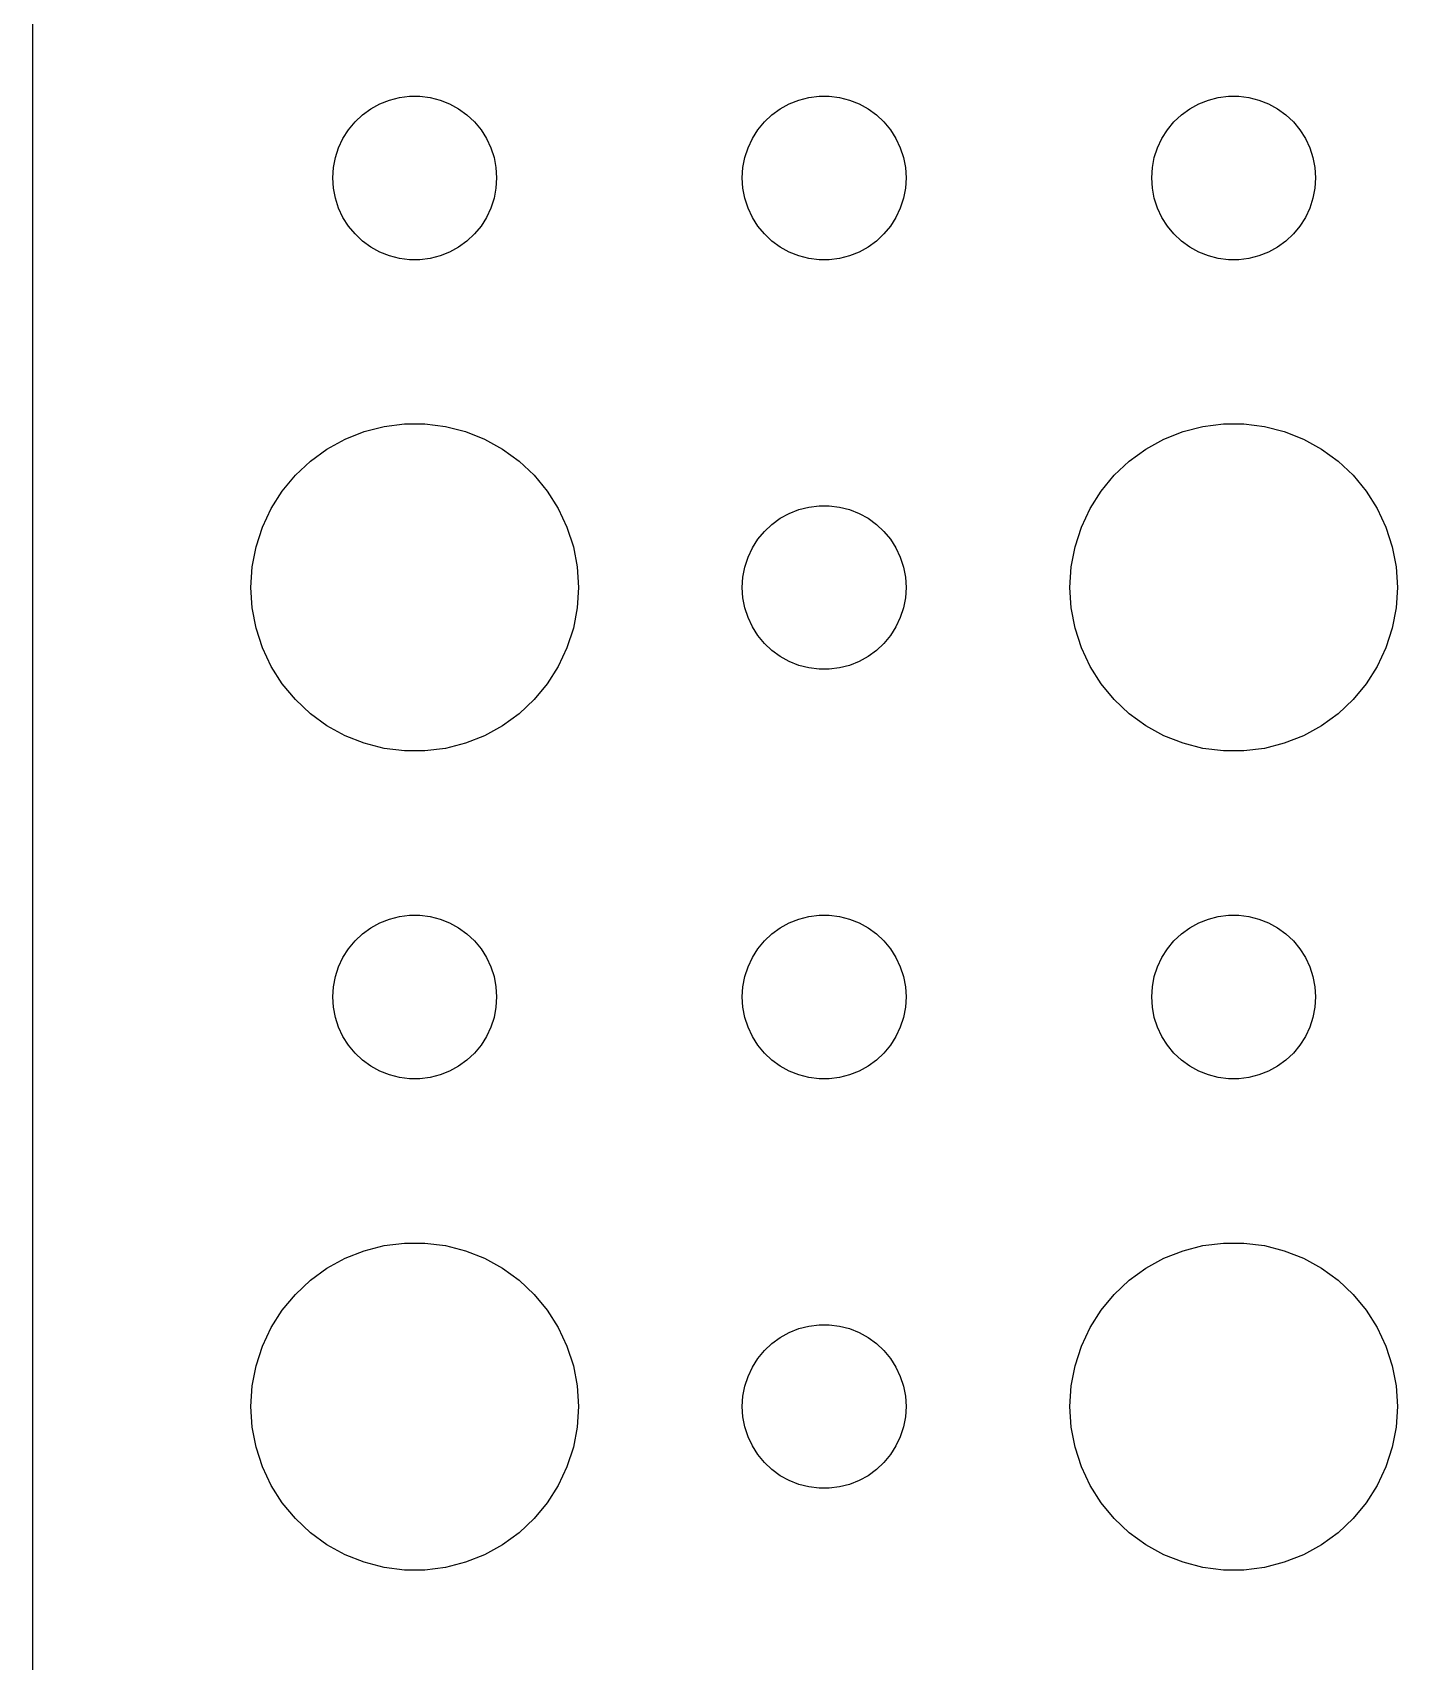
# Model space of a CAD drawing. Header units: metres. Extents: x -112 to 112, y -112 to 112.
# Drawn here: x -112 to -87, y 25.33 to 55.16 of the extents above; entities that cross this region are included whole.
import ezdxf

# ---------------------------------------------------------------- set-up
doc = ezdxf.new("R2010")
doc.units = ezdxf.units.M

msp = doc.modelspace()

# ---------------------------------------------------------------- linework, layer by layer
for p, q in [((-112, 107), (-112, -107)), ((-105.281, 53.9734), (-105.094, 53.997)), ((-105.094, 53.997), (-104.906, 53.997)), ((-104.906, 53.997), (-104.719, 53.9734)), ((-97.7811, 53.9734), (-97.5942, 53.997)), ((-97.5942, 53.997), (-97.4058, 53.997)), ((-97.4058, 53.997), (-97.2189, 53.9734)), ((-90.2811, 53.9734), (-90.0942, 53.997)), ((-90.0942, 53.997), (-89.9058, 53.997)), ((-89.9058, 53.997), (-89.7189, 53.9734)), ((-105.956, 53.6558), (-105.804, 53.7665)), ((-105.804, 53.7665), (-105.639, 53.8572)), ((-105.639, 53.8572), (-105.464, 53.9266)), ((-105.464, 53.9266), (-105.281, 53.9734)), ((-104.719, 53.9734), (-104.536, 53.9266)), ((-104.536, 53.9266), (-104.361, 53.8572)), ((-104.361, 53.8572), (-104.196, 53.7665)), ((-104.196, 53.7665), (-104.044, 53.6558)), ((-98.4561, 53.6558), (-98.3037, 53.7665)), ((-98.3037, 53.7665), (-98.1387, 53.8572)), ((-98.1387, 53.8572), (-97.9635, 53.9266)), ((-97.9635, 53.9266), (-97.7811, 53.9734)), ((-97.2189, 53.9734), (-97.0365, 53.9266)), ((-97.0365, 53.9266), (-96.8613, 53.8572)), ((-96.8613, 53.8572), (-96.6963, 53.7665)), ((-96.6963, 53.7665), (-96.5439, 53.6558)), ((-90.9561, 53.6558), (-90.8037, 53.7665)), ((-90.8037, 53.7665), (-90.6387, 53.8572)), ((-90.6387, 53.8572), (-90.4635, 53.9266)), ((-90.4635, 53.9266), (-90.2811, 53.9734)), ((-89.7189, 53.9734), (-89.5365, 53.9266)), ((-89.5365, 53.9266), (-89.3613, 53.8572)), ((-89.3613, 53.8572), (-89.1963, 53.7665)), ((-89.1963, 53.7665), (-89.0439, 53.6558)), ((-106.214, 53.3817), (-106.093, 53.5268)), ((-106.093, 53.5268), (-105.956, 53.6558)), ((-104.044, 53.6558), (-103.907, 53.5268)), ((-103.907, 53.5268), (-103.786, 53.3817)), ((-98.7135, 53.3817), (-98.5934, 53.5268)), ((-98.5934, 53.5268), (-98.4561, 53.6558)), ((-96.5439, 53.6558), (-96.4065, 53.5268)), ((-96.4065, 53.5268), (-96.2865, 53.3817)), ((-91.2135, 53.3817), (-91.0934, 53.5268)), ((-91.0934, 53.5268), (-90.9561, 53.6558)), ((-89.0439, 53.6558), (-88.9065, 53.5268)), ((-88.9065, 53.5268), (-88.7865, 53.3817)), ((-106.395, 53.0522), (-106.314, 53.2226)), ((-106.314, 53.2226), (-106.214, 53.3817)), ((-103.786, 53.3817), (-103.686, 53.2226)), ((-103.686, 53.2226), (-103.605, 53.0522)), ((-98.8947, 53.0522), (-98.8145, 53.2226)), ((-98.8145, 53.2226), (-98.7135, 53.3817)), ((-96.2865, 53.3817), (-96.1855, 53.2226)), ((-96.1855, 53.2226), (-96.1053, 53.0522)), ((-91.3947, 53.0522), (-91.3145, 53.2226)), ((-91.3145, 53.2226), (-91.2135, 53.3817)), ((-88.7865, 53.3817), (-88.6855, 53.2226)), ((-88.6855, 53.2226), (-88.6053, 53.0522)), ((-106.488, 52.688), (-106.453, 52.873)), ((-106.453, 52.873), (-106.395, 53.0522)), ((-103.605, 53.0522), (-103.547, 52.873)), ((-103.547, 52.873), (-103.512, 52.688)), ((-98.9882, 52.688), (-98.9529, 52.873)), ((-98.9529, 52.873), (-98.8947, 53.0522)), ((-96.1053, 53.0522), (-96.0471, 52.873)), ((-96.0471, 52.873), (-96.0118, 52.688)), ((-91.4882, 52.688), (-91.4529, 52.873)), ((-91.4529, 52.873), (-91.3947, 53.0522)), ((-88.6053, 53.0522), (-88.5471, 52.873)), ((-88.5471, 52.873), (-88.5118, 52.688)), ((-106.5, 52.5), (-106.488, 52.688)), ((-103.512, 52.688), (-103.5, 52.5)), ((-99, 52.5), (-98.9882, 52.688)), ((-96.0118, 52.688), (-96, 52.5)), ((-91.5, 52.5), (-91.4882, 52.688)), ((-88.5118, 52.688), (-88.5, 52.5)), ((-106.488, 52.312), (-106.5, 52.5)), ((-106.453, 52.127), (-106.488, 52.312)), ((-103.512, 52.312), (-103.547, 52.127)), ((-103.5, 52.5), (-103.512, 52.312)), ((-98.9882, 52.312), (-99, 52.5)), ((-98.9529, 52.127), (-98.9882, 52.312)), ((-96.0118, 52.312), (-96.0471, 52.127)), ((-96, 52.5), (-96.0118, 52.312)), ((-91.4882, 52.312), (-91.5, 52.5)), ((-91.4529, 52.127), (-91.4882, 52.312)), ((-88.5118, 52.312), (-88.5471, 52.127)), ((-88.5, 52.5), (-88.5118, 52.312)), ((-106.395, 51.9478), (-106.453, 52.127)), ((-106.314, 51.7774), (-106.395, 51.9478)), ((-103.605, 51.9478), (-103.686, 51.7774)), ((-103.547, 52.127), (-103.605, 51.9478)), ((-98.8947, 51.9478), (-98.9529, 52.127)), ((-98.8145, 51.7774), (-98.8947, 51.9478)), ((-96.1053, 51.9478), (-96.1855, 51.7774)), ((-96.0471, 52.127), (-96.1053, 51.9478)), ((-91.3947, 51.9478), (-91.4529, 52.127)), ((-91.3145, 51.7774), (-91.3947, 51.9478)), ((-88.6053, 51.9478), (-88.6855, 51.7774)), ((-88.5471, 52.127), (-88.6053, 51.9478)), ((-106.214, 51.6183), (-106.314, 51.7774)), ((-106.093, 51.4732), (-106.214, 51.6183)), ((-103.786, 51.6183), (-103.907, 51.4732)), ((-103.686, 51.7774), (-103.786, 51.6183)), ((-98.7135, 51.6183), (-98.8145, 51.7774)), ((-98.5934, 51.4732), (-98.7135, 51.6183)), ((-96.2865, 51.6183), (-96.4065, 51.4732)), ((-96.1855, 51.7774), (-96.2865, 51.6183)), ((-91.2135, 51.6183), (-91.3145, 51.7774)), ((-91.0934, 51.4732), (-91.2135, 51.6183)), ((-88.7865, 51.6183), (-88.9065, 51.4732)), ((-88.6855, 51.7774), (-88.7865, 51.6183)), ((-105.956, 51.3442), (-106.093, 51.4732)), ((-105.804, 51.2335), (-105.956, 51.3442)), ((-104.044, 51.3442), (-104.196, 51.2335)), ((-103.907, 51.4732), (-104.044, 51.3442)), ((-98.4561, 51.3442), (-98.5934, 51.4732)), ((-98.3037, 51.2335), (-98.4561, 51.3442)), ((-96.5439, 51.3442), (-96.6963, 51.2335)), ((-96.4065, 51.4732), (-96.5439, 51.3442)), ((-90.9561, 51.3442), (-91.0934, 51.4732)), ((-90.8037, 51.2335), (-90.9561, 51.3442)), ((-89.0439, 51.3442), (-89.1963, 51.2335)), ((-88.9065, 51.4732), (-89.0439, 51.3442)), ((-105.639, 51.1428), (-105.804, 51.2335)), ((-105.464, 51.0734), (-105.639, 51.1428)), ((-105.281, 51.0266), (-105.464, 51.0734)), ((-105.094, 51.003), (-105.281, 51.0266)), ((-104.719, 51.0266), (-104.906, 51.003)), ((-104.536, 51.0734), (-104.719, 51.0266)), ((-104.361, 51.1428), (-104.536, 51.0734)), ((-104.196, 51.2335), (-104.361, 51.1428)), ((-98.1387, 51.1428), (-98.3037, 51.2335)), ((-97.9635, 51.0734), (-98.1387, 51.1428)), ((-97.7811, 51.0266), (-97.9635, 51.0734)), ((-97.5942, 51.003), (-97.7811, 51.0266)), ((-97.2189, 51.0266), (-97.4058, 51.003)), ((-97.0365, 51.0734), (-97.2189, 51.0266)), ((-96.8613, 51.1428), (-97.0365, 51.0734)), ((-96.6963, 51.2335), (-96.8613, 51.1428)), ((-90.6387, 51.1428), (-90.8037, 51.2335)), ((-90.4635, 51.0734), (-90.6387, 51.1428)), ((-90.2811, 51.0266), (-90.4635, 51.0734)), ((-90.0942, 51.003), (-90.2811, 51.0266)), ((-89.7189, 51.0266), (-89.9058, 51.003)), ((-89.5365, 51.0734), (-89.7189, 51.0266)), ((-89.3613, 51.1428), (-89.5365, 51.0734)), ((-89.1963, 51.2335), (-89.3613, 51.1428)), ((-104.906, 51.003), (-105.094, 51.003)), ((-97.4058, 51.003), (-97.5942, 51.003)), ((-89.9058, 51.003), (-90.0942, 51.003)), ((-106.277, 47.7145), (-105.927, 47.8532)), ((-105.927, 47.8532), (-105.562, 47.9469)), ((-105.562, 47.9469), (-105.188, 47.9941)), ((-105.188, 47.9941), (-104.812, 47.9941)), ((-104.812, 47.9941), (-104.438, 47.9469)), ((-104.438, 47.9469), (-104.073, 47.8532)), ((-104.073, 47.8532), (-103.723, 47.7145)), ((-91.2773, 47.7145), (-90.927, 47.8532)), ((-90.927, 47.8532), (-90.5621, 47.9469)), ((-90.5621, 47.9469), (-90.1884, 47.9941)), ((-90.1884, 47.9941), (-89.8116, 47.9941)), ((-89.8116, 47.9941), (-89.4379, 47.9469)), ((-89.4379, 47.9469), (-89.073, 47.8532)), ((-89.073, 47.8532), (-88.7227, 47.7145)), ((-106.912, 47.3115), (-106.607, 47.533)), ((-106.607, 47.533), (-106.277, 47.7145)), ((-103.723, 47.7145), (-103.393, 47.533)), ((-103.393, 47.533), (-103.088, 47.3115)), ((-91.9123, 47.3115), (-91.6075, 47.533)), ((-91.6075, 47.533), (-91.2773, 47.7145)), ((-88.7227, 47.7145), (-88.3925, 47.533)), ((-88.3925, 47.533), (-88.0877, 47.3115)), ((-107.187, 47.0536), (-106.912, 47.3115)), ((-103.088, 47.3115), (-102.813, 47.0536)), ((-92.1869, 47.0536), (-91.9123, 47.3115)), ((-88.0877, 47.3115), (-87.8131, 47.0536)), ((-107.427, 46.7634), (-107.187, 47.0536)), ((-102.813, 47.0536), (-102.573, 46.7634)), ((-92.427, 46.7634), (-92.1869, 47.0536)), ((-87.8131, 47.0536), (-87.573, 46.7634)), ((-107.629, 46.4453), (-107.427, 46.7634)), ((-102.573, 46.7634), (-102.371, 46.4453)), ((-92.6289, 46.4453), (-92.427, 46.7634)), ((-87.573, 46.7634), (-87.3711, 46.4453)), ((-107.789, 46.1044), (-107.629, 46.4453)), ((-102.371, 46.4453), (-102.211, 46.1044)), ((-98.4561, 46.1558), (-98.3037, 46.2665)), ((-98.3037, 46.2665), (-98.1387, 46.3572)), ((-98.1387, 46.3572), (-97.9635, 46.4266)), ((-97.9635, 46.4266), (-97.7811, 46.4734)), ((-97.7811, 46.4734), (-97.5942, 46.497)), ((-97.5942, 46.497), (-97.4058, 46.497)), ((-97.4058, 46.497), (-97.2189, 46.4734)), ((-97.2189, 46.4734), (-97.0365, 46.4266)), ((-97.0365, 46.4266), (-96.8613, 46.3572)), ((-96.8613, 46.3572), (-96.6963, 46.2665)), ((-96.6963, 46.2665), (-96.5439, 46.1558)), ((-92.7893, 46.1044), (-92.6289, 46.4453)), ((-87.3711, 46.4453), (-87.2107, 46.1044)), ((-107.906, 45.7461), (-107.789, 46.1044)), ((-102.211, 46.1044), (-102.094, 45.7461)), ((-98.7135, 45.8817), (-98.5934, 46.0268)), ((-98.5934, 46.0268), (-98.4561, 46.1558)), ((-96.5439, 46.1558), (-96.4065, 46.0268)), ((-96.4065, 46.0268), (-96.2865, 45.8817)), ((-92.9057, 45.7461), (-92.7893, 46.1044)), ((-87.2107, 46.1044), (-87.0943, 45.7461)), ((-107.976, 45.376), (-107.906, 45.7461)), ((-102.094, 45.7461), (-102.024, 45.376)), ((-98.8947, 45.5522), (-98.8145, 45.7226)), ((-98.8145, 45.7226), (-98.7135, 45.8817)), ((-96.2865, 45.8817), (-96.1855, 45.7226)), ((-96.1855, 45.7226), (-96.1053, 45.5522)), ((-92.9763, 45.376), (-92.9057, 45.7461)), ((-87.0943, 45.7461), (-87.0237, 45.376)), ((-108, 45), (-107.976, 45.376)), ((-102.024, 45.376), (-102, 45)), ((-98.9882, 45.188), (-98.9529, 45.373)), ((-98.9529, 45.373), (-98.8947, 45.5522)), ((-96.1053, 45.5522), (-96.0471, 45.373)), ((-96.0471, 45.373), (-96.0118, 45.188)), ((-93, 45), (-92.9763, 45.376)), ((-87.0237, 45.376), (-87, 45)), ((-99, 45), (-98.9882, 45.188)), ((-96.0118, 45.188), (-96, 45)), ((-107.976, 44.624), (-108, 45)), ((-102, 45), (-102.024, 44.624)), ((-98.9882, 44.812), (-99, 45)), ((-98.9529, 44.627), (-98.9882, 44.812)), ((-96.0118, 44.812), (-96.0471, 44.627)), ((-96, 45), (-96.0118, 44.812)), ((-92.9763, 44.624), (-93, 45)), ((-87, 45), (-87.0237, 44.624)), ((-107.906, 44.2539), (-107.976, 44.624)), ((-102.024, 44.624), (-102.094, 44.2539)), ((-98.8947, 44.4478), (-98.9529, 44.627)), ((-98.8145, 44.2774), (-98.8947, 44.4478)), ((-96.1053, 44.4478), (-96.1855, 44.2774)), ((-96.0471, 44.627), (-96.1053, 44.4478)), ((-92.9057, 44.2539), (-92.9763, 44.624)), ((-87.0237, 44.624), (-87.0943, 44.2539)), ((-107.789, 43.8956), (-107.906, 44.2539)), ((-102.094, 44.2539), (-102.211, 43.8956)), ((-98.7135, 44.1183), (-98.8145, 44.2774)), ((-96.1855, 44.2774), (-96.2865, 44.1183)), ((-92.7893, 43.8956), (-92.9057, 44.2539)), ((-87.0943, 44.2539), (-87.2107, 43.8956)), ((-107.629, 43.5547), (-107.789, 43.8956)), ((-102.211, 43.8956), (-102.371, 43.5547)), ((-98.5934, 43.9732), (-98.7135, 44.1183)), ((-98.4561, 43.8442), (-98.5934, 43.9732)), ((-96.4065, 43.9732), (-96.5439, 43.8442)), ((-96.2865, 44.1183), (-96.4065, 43.9732)), ((-92.6289, 43.5547), (-92.7893, 43.8956)), ((-87.2107, 43.8956), (-87.3711, 43.5547)), ((-107.427, 43.2366), (-107.629, 43.5547)), ((-102.371, 43.5547), (-102.573, 43.2366)), ((-98.3037, 43.7335), (-98.4561, 43.8442)), ((-98.1387, 43.6428), (-98.3037, 43.7335)), ((-97.9635, 43.5734), (-98.1387, 43.6428)), ((-97.7811, 43.5266), (-97.9635, 43.5734)), ((-97.0365, 43.5734), (-97.2189, 43.5266)), ((-96.8613, 43.6428), (-97.0365, 43.5734)), ((-96.6963, 43.7335), (-96.8613, 43.6428)), ((-96.5439, 43.8442), (-96.6963, 43.7335)), ((-92.427, 43.2366), (-92.6289, 43.5547)), ((-87.3711, 43.5547), (-87.573, 43.2366)), ((-97.5942, 43.503), (-97.7811, 43.5266)), ((-97.4058, 43.503), (-97.5942, 43.503)), ((-97.2189, 43.5266), (-97.4058, 43.503)), ((-107.187, 42.9464), (-107.427, 43.2366)), ((-102.573, 43.2366), (-102.813, 42.9464)), ((-92.1869, 42.9464), (-92.427, 43.2366)), ((-87.573, 43.2366), (-87.8131, 42.9464)), ((-106.912, 42.6885), (-107.187, 42.9464)), ((-106.607, 42.467), (-106.912, 42.6885)), ((-103.088, 42.6885), (-103.393, 42.467)), ((-102.813, 42.9464), (-103.088, 42.6885)), ((-91.9123, 42.6885), (-92.1869, 42.9464)), ((-91.6075, 42.467), (-91.9123, 42.6885)), ((-88.0877, 42.6885), (-88.3925, 42.467)), ((-87.8131, 42.9464), (-88.0877, 42.6885)), ((-106.277, 42.2855), (-106.607, 42.467)), ((-103.393, 42.467), (-103.723, 42.2855)), ((-91.2773, 42.2855), (-91.6075, 42.467)), ((-88.3925, 42.467), (-88.7227, 42.2855)), ((-105.927, 42.1468), (-106.277, 42.2855)), ((-105.562, 42.0531), (-105.927, 42.1468)), ((-104.073, 42.1468), (-104.438, 42.0531)), ((-103.723, 42.2855), (-104.073, 42.1468)), ((-90.927, 42.1468), (-91.2773, 42.2855)), ((-90.5621, 42.0531), (-90.927, 42.1468)), ((-89.073, 42.1468), (-89.4379, 42.0531)), ((-88.7227, 42.2855), (-89.073, 42.1468)), ((-105.188, 42.0059), (-105.562, 42.0531)), ((-104.812, 42.0059), (-105.188, 42.0059)), ((-104.438, 42.0531), (-104.812, 42.0059)), ((-90.1884, 42.0059), (-90.5621, 42.0531)), ((-89.8116, 42.0059), (-90.1884, 42.0059)), ((-89.4379, 42.0531), (-89.8116, 42.0059)), ((-105.804, 38.7665), (-105.639, 38.8572)), ((-105.639, 38.8572), (-105.464, 38.9266)), ((-105.464, 38.9266), (-105.281, 38.9734)), ((-105.281, 38.9734), (-105.094, 38.997)), ((-105.094, 38.997), (-104.906, 38.997)), ((-104.906, 38.997), (-104.719, 38.9734)), ((-104.719, 38.9734), (-104.536, 38.9266)), ((-104.536, 38.9266), (-104.361, 38.8572)), ((-104.361, 38.8572), (-104.196, 38.7665)), ((-98.3037, 38.7665), (-98.1387, 38.8572)), ((-98.1387, 38.8572), (-97.9635, 38.9266)), ((-97.9635, 38.9266), (-97.7811, 38.9734)), ((-97.7811, 38.9734), (-97.5942, 38.997)), ((-97.5942, 38.997), (-97.4058, 38.997)), ((-97.4058, 38.997), (-97.2189, 38.9734)), ((-97.2189, 38.9734), (-97.0365, 38.9266)), ((-97.0365, 38.9266), (-96.8613, 38.8572)), ((-96.8613, 38.8572), (-96.6963, 38.7665)), ((-90.8037, 38.7665), (-90.6387, 38.8572)), ((-90.6387, 38.8572), (-90.4635, 38.9266)), ((-90.4635, 38.9266), (-90.2811, 38.9734)), ((-90.2811, 38.9734), (-90.0942, 38.997)), ((-90.0942, 38.997), (-89.9058, 38.997)), ((-89.9058, 38.997), (-89.7189, 38.9734)), ((-89.7189, 38.9734), (-89.5365, 38.9266)), ((-89.5365, 38.9266), (-89.3613, 38.8572)), ((-89.3613, 38.8572), (-89.1963, 38.7665)), ((-106.214, 38.3817), (-106.093, 38.5268)), ((-106.093, 38.5268), (-105.956, 38.6558)), ((-105.956, 38.6558), (-105.804, 38.7665)), ((-104.196, 38.7665), (-104.044, 38.6558)), ((-104.044, 38.6558), (-103.907, 38.5268)), ((-103.907, 38.5268), (-103.786, 38.3817)), ((-98.7135, 38.3817), (-98.5934, 38.5268)), ((-98.5934, 38.5268), (-98.4561, 38.6558)), ((-98.4561, 38.6558), (-98.3037, 38.7665)), ((-96.6963, 38.7665), (-96.5439, 38.6558)), ((-96.5439, 38.6558), (-96.4065, 38.5268)), ((-96.4065, 38.5268), (-96.2865, 38.3817)), ((-91.2135, 38.3817), (-91.0934, 38.5268)), ((-91.0934, 38.5268), (-90.9561, 38.6558)), ((-90.9561, 38.6558), (-90.8037, 38.7665)), ((-89.1963, 38.7665), (-89.0439, 38.6558)), ((-89.0439, 38.6558), (-88.9065, 38.5268)), ((-88.9065, 38.5268), (-88.7865, 38.3817)), ((-106.395, 38.0522), (-106.314, 38.2226)), ((-106.314, 38.2226), (-106.214, 38.3817)), ((-103.786, 38.3817), (-103.686, 38.2226)), ((-103.686, 38.2226), (-103.605, 38.0522)), ((-98.8947, 38.0522), (-98.8145, 38.2226)), ((-98.8145, 38.2226), (-98.7135, 38.3817)), ((-96.2865, 38.3817), (-96.1855, 38.2226)), ((-96.1855, 38.2226), (-96.1053, 38.0522)), ((-91.3947, 38.0522), (-91.3145, 38.2226)), ((-91.3145, 38.2226), (-91.2135, 38.3817)), ((-88.7865, 38.3817), (-88.6855, 38.2226)), ((-88.6855, 38.2226), (-88.6053, 38.0522)), ((-106.453, 37.873), (-106.395, 38.0522)), ((-103.605, 38.0522), (-103.547, 37.873)), ((-98.9529, 37.873), (-98.8947, 38.0522)), ((-96.1053, 38.0522), (-96.0471, 37.873)), ((-91.4529, 37.873), (-91.3947, 38.0522)), ((-88.6053, 38.0522), (-88.5471, 37.873)), ((-106.5, 37.5), (-106.488, 37.688)), ((-106.488, 37.688), (-106.453, 37.873)), ((-103.547, 37.873), (-103.512, 37.688)), ((-103.512, 37.688), (-103.5, 37.5)), ((-99, 37.5), (-98.9882, 37.688)), ((-98.9882, 37.688), (-98.9529, 37.873)), ((-96.0471, 37.873), (-96.0118, 37.688)), ((-96.0118, 37.688), (-96, 37.5)), ((-91.5, 37.5), (-91.4882, 37.688)), ((-91.4882, 37.688), (-91.4529, 37.873)), ((-88.5471, 37.873), (-88.5118, 37.688)), ((-88.5118, 37.688), (-88.5, 37.5)), ((-106.488, 37.312), (-106.5, 37.5)), ((-106.453, 37.127), (-106.488, 37.312)), ((-103.512, 37.312), (-103.547, 37.127)), ((-103.5, 37.5), (-103.512, 37.312)), ((-98.9882, 37.312), (-99, 37.5)), ((-98.9529, 37.127), (-98.9882, 37.312)), ((-96.0118, 37.312), (-96.0471, 37.127)), ((-96, 37.5), (-96.0118, 37.312)), ((-91.4882, 37.312), (-91.5, 37.5)), ((-91.4529, 37.127), (-91.4882, 37.312)), ((-88.5118, 37.312), (-88.5471, 37.127)), ((-88.5, 37.5), (-88.5118, 37.312)), ((-106.395, 36.9478), (-106.453, 37.127)), ((-103.547, 37.127), (-103.605, 36.9478)), ((-98.8947, 36.9478), (-98.9529, 37.127)), ((-96.0471, 37.127), (-96.1053, 36.9478)), ((-91.3947, 36.9478), (-91.4529, 37.127)), ((-88.5471, 37.127), (-88.6053, 36.9478)), ((-106.314, 36.7774), (-106.395, 36.9478)), ((-106.214, 36.6183), (-106.314, 36.7774)), ((-103.686, 36.7774), (-103.786, 36.6183)), ((-103.605, 36.9478), (-103.686, 36.7774)), ((-98.8145, 36.7774), (-98.8947, 36.9478)), ((-98.7135, 36.6183), (-98.8145, 36.7774)), ((-96.1855, 36.7774), (-96.2865, 36.6183)), ((-96.1053, 36.9478), (-96.1855, 36.7774)), ((-91.3145, 36.7774), (-91.3947, 36.9478)), ((-91.2135, 36.6183), (-91.3145, 36.7774)), ((-88.6855, 36.7774), (-88.7865, 36.6183)), ((-88.6053, 36.9478), (-88.6855, 36.7774)), ((-106.093, 36.4732), (-106.214, 36.6183)), ((-105.956, 36.3442), (-106.093, 36.4732)), ((-103.907, 36.4732), (-104.044, 36.3442)), ((-103.786, 36.6183), (-103.907, 36.4732)), ((-98.5934, 36.4732), (-98.7135, 36.6183)), ((-98.4561, 36.3442), (-98.5934, 36.4732)), ((-96.4065, 36.4732), (-96.5439, 36.3442)), ((-96.2865, 36.6183), (-96.4065, 36.4732)), ((-91.0934, 36.4732), (-91.2135, 36.6183)), ((-90.9561, 36.3442), (-91.0934, 36.4732)), ((-88.9065, 36.4732), (-89.0439, 36.3442)), ((-88.7865, 36.6183), (-88.9065, 36.4732)), ((-105.804, 36.2335), (-105.956, 36.3442)), ((-105.639, 36.1428), (-105.804, 36.2335)), ((-105.464, 36.0734), (-105.639, 36.1428)), ((-104.361, 36.1428), (-104.536, 36.0734)), ((-104.196, 36.2335), (-104.361, 36.1428)), ((-104.044, 36.3442), (-104.196, 36.2335)), ((-98.3037, 36.2335), (-98.4561, 36.3442)), ((-98.1387, 36.1428), (-98.3037, 36.2335)), ((-97.9635, 36.0734), (-98.1387, 36.1428)), ((-96.8613, 36.1428), (-97.0365, 36.0734)), ((-96.6963, 36.2335), (-96.8613, 36.1428)), ((-96.5439, 36.3442), (-96.6963, 36.2335)), ((-90.8037, 36.2335), (-90.9561, 36.3442)), ((-90.6387, 36.1428), (-90.8037, 36.2335)), ((-90.4635, 36.0734), (-90.6387, 36.1428)), ((-89.3613, 36.1428), (-89.5365, 36.0734)), ((-89.1963, 36.2335), (-89.3613, 36.1428)), ((-89.0439, 36.3442), (-89.1963, 36.2335)), ((-105.281, 36.0266), (-105.464, 36.0734)), ((-105.094, 36.003), (-105.281, 36.0266)), ((-104.906, 36.003), (-105.094, 36.003)), ((-104.719, 36.0266), (-104.906, 36.003)), ((-104.536, 36.0734), (-104.719, 36.0266)), ((-97.7811, 36.0266), (-97.9635, 36.0734)), ((-97.5942, 36.003), (-97.7811, 36.0266)), ((-97.4058, 36.003), (-97.5942, 36.003)), ((-97.2189, 36.0266), (-97.4058, 36.003)), ((-97.0365, 36.0734), (-97.2189, 36.0266)), ((-90.2811, 36.0266), (-90.4635, 36.0734)), ((-90.0942, 36.003), (-90.2811, 36.0266)), ((-89.9058, 36.003), (-90.0942, 36.003)), ((-89.7189, 36.0266), (-89.9058, 36.003)), ((-89.5365, 36.0734), (-89.7189, 36.0266)), ((-106.277, 32.7145), (-105.927, 32.8532)), ((-105.927, 32.8532), (-105.562, 32.9469)), ((-105.562, 32.9469), (-105.188, 32.9941)), ((-105.188, 32.9941), (-104.812, 32.9941)), ((-104.812, 32.9941), (-104.438, 32.9469)), ((-104.438, 32.9469), (-104.073, 32.8532)), ((-104.073, 32.8532), (-103.723, 32.7145)), ((-91.2773, 32.7145), (-90.927, 32.8532)), ((-90.927, 32.8532), (-90.5621, 32.9469)), ((-90.5621, 32.9469), (-90.1884, 32.9941)), ((-90.1884, 32.9941), (-89.8116, 32.9941)), ((-89.8116, 32.9941), (-89.4379, 32.9469)), ((-89.4379, 32.9469), (-89.073, 32.8532)), ((-89.073, 32.8532), (-88.7227, 32.7145)), ((-106.912, 32.3115), (-106.607, 32.533)), ((-106.607, 32.533), (-106.277, 32.7145)), ((-103.723, 32.7145), (-103.393, 32.533)), ((-103.393, 32.533), (-103.088, 32.3115)), ((-91.9123, 32.3115), (-91.6075, 32.533)), ((-91.6075, 32.533), (-91.2773, 32.7145)), ((-88.7227, 32.7145), (-88.3925, 32.533)), ((-88.3925, 32.533), (-88.0877, 32.3115)), ((-107.187, 32.0536), (-106.912, 32.3115)), ((-103.088, 32.3115), (-102.813, 32.0536)), ((-92.1869, 32.0536), (-91.9123, 32.3115)), ((-88.0877, 32.3115), (-87.8131, 32.0536)), ((-107.427, 31.7634), (-107.187, 32.0536)), ((-102.813, 32.0536), (-102.573, 31.7634)), ((-92.427, 31.7634), (-92.1869, 32.0536)), ((-87.8131, 32.0536), (-87.573, 31.7634)), ((-107.629, 31.4453), (-107.427, 31.7634)), ((-102.573, 31.7634), (-102.371, 31.4453)), ((-92.6289, 31.4453), (-92.427, 31.7634)), ((-87.573, 31.7634), (-87.3711, 31.4453)), ((-107.789, 31.1044), (-107.629, 31.4453)), ((-102.371, 31.4453), (-102.211, 31.1044)), ((-98.3037, 31.2665), (-98.1387, 31.3572)), ((-98.1387, 31.3572), (-97.9635, 31.4266)), ((-97.9635, 31.4266), (-97.7811, 31.4734)), ((-97.7811, 31.4734), (-97.5942, 31.497)), ((-97.5942, 31.497), (-97.4058, 31.497)), ((-97.4058, 31.497), (-97.2189, 31.4734)), ((-97.2189, 31.4734), (-97.0365, 31.4266)), ((-97.0365, 31.4266), (-96.8613, 31.3572)), ((-96.8613, 31.3572), (-96.6963, 31.2665)), ((-92.7893, 31.1044), (-92.6289, 31.4453)), ((-87.3711, 31.4453), (-87.2107, 31.1044)), ((-107.906, 30.7461), (-107.789, 31.1044)), ((-102.211, 31.1044), (-102.094, 30.7461)), ((-98.7135, 30.8817), (-98.5934, 31.0268)), ((-98.5934, 31.0268), (-98.4561, 31.1558)), ((-98.4561, 31.1558), (-98.3037, 31.2665)), ((-96.6963, 31.2665), (-96.5439, 31.1558)), ((-96.5439, 31.1558), (-96.4065, 31.0268)), ((-96.4065, 31.0268), (-96.2865, 30.8817)), ((-92.9057, 30.7461), (-92.7893, 31.1044)), ((-87.2107, 31.1044), (-87.0943, 30.7461)), ((-107.976, 30.376), (-107.906, 30.7461)), ((-102.094, 30.7461), (-102.024, 30.376)), ((-98.8145, 30.7226), (-98.7135, 30.8817)), ((-96.2865, 30.8817), (-96.1855, 30.7226)), ((-92.9763, 30.376), (-92.9057, 30.7461)), ((-87.0943, 30.7461), (-87.0237, 30.376)), ((-98.9529, 30.373), (-98.8947, 30.5522)), ((-98.8947, 30.5522), (-98.8145, 30.7226)), ((-96.1855, 30.7226), (-96.1053, 30.5522)), ((-96.1053, 30.5522), (-96.0471, 30.373)), ((-108, 30), (-107.976, 30.376)), ((-102.024, 30.376), (-102, 30)), ((-99, 30), (-98.9882, 30.188)), ((-98.9882, 30.188), (-98.9529, 30.373)), ((-96.0471, 30.373), (-96.0118, 30.188)), ((-96.0118, 30.188), (-96, 30)), ((-93, 30), (-92.9763, 30.376)), ((-87.0237, 30.376), (-87, 30)), ((-107.976, 29.624), (-108, 30)), ((-102, 30), (-102.024, 29.624)), ((-98.9882, 29.812), (-99, 30)), ((-96, 30), (-96.0118, 29.812)), ((-92.9763, 29.624), (-93, 30)), ((-87, 30), (-87.0237, 29.624)), ((-107.906, 29.2539), (-107.976, 29.624)), ((-102.024, 29.624), (-102.094, 29.2539)), ((-98.9529, 29.627), (-98.9882, 29.812)), ((-98.8947, 29.4478), (-98.9529, 29.627)), ((-96.0471, 29.627), (-96.1053, 29.4478)), ((-96.0118, 29.812), (-96.0471, 29.627)), ((-92.9057, 29.2539), (-92.9763, 29.624)), ((-87.0237, 29.624), (-87.0943, 29.2539)), ((-107.789, 28.8956), (-107.906, 29.2539)), ((-102.094, 29.2539), (-102.211, 28.8956)), ((-98.8145, 29.2774), (-98.8947, 29.4478)), ((-98.7135, 29.1183), (-98.8145, 29.2774)), ((-96.1855, 29.2774), (-96.2865, 29.1183)), ((-96.1053, 29.4478), (-96.1855, 29.2774)), ((-92.7893, 28.8956), (-92.9057, 29.2539)), ((-87.0943, 29.2539), (-87.2107, 28.8956)), ((-98.5934, 28.9732), (-98.7135, 29.1183)), ((-98.4561, 28.8442), (-98.5934, 28.9732)), ((-96.4065, 28.9732), (-96.5439, 28.8442)), ((-96.2865, 29.1183), (-96.4065, 28.9732)), ((-107.629, 28.5547), (-107.789, 28.8956)), ((-102.211, 28.8956), (-102.371, 28.5547)), ((-98.3037, 28.7335), (-98.4561, 28.8442)), ((-98.1387, 28.6427), (-98.3037, 28.7335)), ((-97.9635, 28.5734), (-98.1387, 28.6427)), ((-96.8613, 28.6427), (-97.0365, 28.5734)), ((-96.6963, 28.7335), (-96.8613, 28.6427)), ((-96.5439, 28.8442), (-96.6963, 28.7335)), ((-92.6289, 28.5547), (-92.7893, 28.8956)), ((-87.2107, 28.8956), (-87.3711, 28.5547)), ((-107.427, 28.2366), (-107.629, 28.5547)), ((-102.371, 28.5547), (-102.573, 28.2366)), ((-97.7811, 28.5266), (-97.9635, 28.5734)), ((-97.5942, 28.503), (-97.7811, 28.5266)), ((-97.4058, 28.503), (-97.5942, 28.503)), ((-97.2189, 28.5266), (-97.4058, 28.503)), ((-97.0365, 28.5734), (-97.2189, 28.5266)), ((-92.427, 28.2366), (-92.6289, 28.5547)), ((-87.3711, 28.5547), (-87.573, 28.2366)), ((-107.187, 27.9464), (-107.427, 28.2366)), ((-102.573, 28.2366), (-102.813, 27.9464)), ((-92.1869, 27.9464), (-92.427, 28.2366)), ((-87.573, 28.2366), (-87.8131, 27.9464)), ((-106.912, 27.6884), (-107.187, 27.9464)), ((-102.813, 27.9464), (-103.088, 27.6884)), ((-91.9123, 27.6884), (-92.1869, 27.9464)), ((-87.8131, 27.9464), (-88.0877, 27.6884)), ((-106.607, 27.467), (-106.912, 27.6884)), ((-106.277, 27.2855), (-106.607, 27.467)), ((-103.393, 27.467), (-103.723, 27.2855)), ((-103.088, 27.6884), (-103.393, 27.467)), ((-91.6075, 27.467), (-91.9123, 27.6884)), ((-91.2773, 27.2855), (-91.6075, 27.467)), ((-88.3925, 27.467), (-88.7227, 27.2855)), ((-88.0877, 27.6884), (-88.3925, 27.467)), ((-105.927, 27.1468), (-106.277, 27.2855)), ((-105.562, 27.0531), (-105.927, 27.1468)), ((-104.073, 27.1468), (-104.438, 27.0531)), ((-103.723, 27.2855), (-104.073, 27.1468)), ((-90.927, 27.1468), (-91.2773, 27.2855)), ((-90.5621, 27.0531), (-90.927, 27.1468)), ((-89.073, 27.1468), (-89.4379, 27.0531)), ((-88.7227, 27.2855), (-89.073, 27.1468)), ((-105.188, 27.0059), (-105.562, 27.0531)), ((-104.812, 27.0059), (-105.188, 27.0059)), ((-104.438, 27.0531), (-104.812, 27.0059)), ((-90.1884, 27.0059), (-90.5621, 27.0531)), ((-89.8116, 27.0059), (-90.1884, 27.0059)), ((-89.4379, 27.0531), (-89.8116, 27.0059))]:
    msp.add_line(p, q)

doc.saveas('drawing.dxf')
